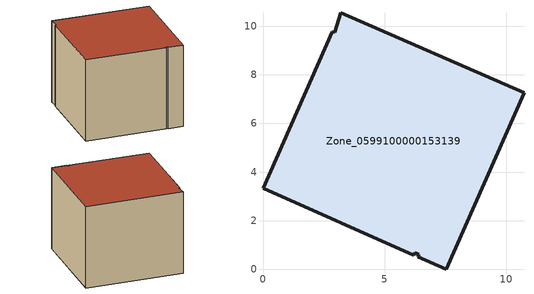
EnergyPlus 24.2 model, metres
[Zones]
Zone_0599100000153139
 floor ground (C_G): 2.85,9.77 2.96,9.76 3.2,10.55 10.74,7.26 7.53,0 6.36,0.52 6.4,0.61 6.25,0.68 6.21,0.58 0,3.33 z0
 wall outside (C_F): 7.53,0 10.74,7.26 3.2,10.55 2.96,9.76 2.85,9.77 0,3.33 6.21,0.58 6.25,0.68 6.4,0.61 6.36,0.52 7.53,0 z0:7.08
 roof outside (C_R): 2.96,9.76 2.85,9.77 0,3.33 6.21,0.58 6.25,0.68 6.4,0.61 6.36,0.52 7.53,0 10.74,7.26 3.2,10.55 z7.08
[BUILDING]
Pand.0599100000153139: North Axis=0; Terrain=City; Loads Convergence Tolerance Value=0.04; Temperature Convergence Tolerance Value=0.4; Solar Distribution=FullExterior; Maximum Number of Warmup Days=25; Minimum Number of Warmup Days=1
[Site:Location]
Rotterdam.The.Hague.AP_ZH_NLD Design_Conditions: Latitude=51.96; Longitude=4.45; Time Zone=1; Elevation=-4.5
[SITE:GROUNDTEMPERATURE:BUILDINGSURFACE]
18, 18, 18, 18, 18, 18, 18, 18, 18, 18, 18, 18
[MATERIAL] Thermal Absorptance=0.9; Solar Absorptance=0.7; Visible Absorptance=0.7
Name | Roughness | Thickness | Conductivity | Density | Specific Heat
G.D.1965 | MediumSmooth | 0.15 | 1 | 540 | 1210
F.D.1965 | Rough | 0.3 | 0.857143 | 1920 | 840
R.D.1965 | MediumRough | 0.2 | 0.08 | 1500 | 1000
[CONSTRUCTION]
C_G: G.D.1965
C_F: F.D.1965
C_R: R.D.1965
[ZONE]
Zone_0599100000153139: Type=1; Multiplier=1; Ceiling Height=Autocalculate; Volume=Autocalculate; Floor Area=autocalculate; Part of Total Floor Area=Yes
[ZONEINFILTRATION:DESIGNFLOWRATE]
Infil_Zone_0599100000153139: Zone or ZoneList or Space or SpaceList=Zone_0599100000153139; Schedule=AlwaysOn; Design Flow Rate Calculation Method=Flow/Area; Flow Rate per Floor Area=0.0042; Constant Term Coefficient=1; Temperature Term Coefficient=0; Velocity Term Coefficient=0; Velocity Squared Term Coefficient=0
[HVACTEMPLATE:ZONE:IDEALLOADSAIRSYSTEM]
Zone_0599100000153139: Maximum Heating Supply Air Temperature=50; Minimum Cooling Supply Air Temperature=13; Maximum Heating Supply Air Humidity Ratio=0.0156; Minimum Cooling Supply Air Humidity Ratio=0.0077; Heating Limit=NoLimit; Cooling Limit=NoLimit; Dehumidification Control Type=ConstantSensibleHeatRatio; Cooling Sensible Heat Ratio=0.7; Dehumidification Setpoint=60; Humidification Control Type=None; Humidification Setpoint=30; Outdoor Air Method=None; Outdoor Air Flow Rate per Person=0.00944; Outdoor Air Flow Rate per Zone Floor Area=0; Outdoor Air Flow Rate per Zone=0; Demand Controlled Ventilation Type=None; Outdoor Air Economizer Type=NoEconomizer; Heat Recovery Type=None; Sensible Heat Recovery Effectiveness=0.7; Latent Heat Recovery Effectiveness=0.65
[ZONECONTROL:THERMOSTAT]
ThermostatControl_Zone_0599100000153139: Zone or ZoneList=Zone_0599100000153139; Control Type Schedule=DualSetpointControlType; Control 1=Thermostat_Zone_0599100000153139; Temperature Difference Between Cutout And Setpoint=0
[THERMOSTATSETPOINT:DUALSETPOINT]
Thermostat_Zone_0599100000153139: Heating Setpoint Temperature Schedule=HeatingSetpoint_Zone_0599100000153139; Cooling Setpoint Temperature Schedule=CoolingSetpoint_Zone_0599100000153139
[SCHEDULE:COMPACT]
HeatingSetpoint_Zone_0599100000153139: Through: 12/31, For: AllDays, Until: 24:00, 21
CoolingSetpoint_Zone_0599100000153139: Through: 12/31, For: AllDays, Until: 24:00, 24
DualSetpointControlType: Through: 12/31, For: AllDays, Until: 24:00, 4
AlwaysOn: Through: 12/31, For: AllDays, Until: 24:00, 1
